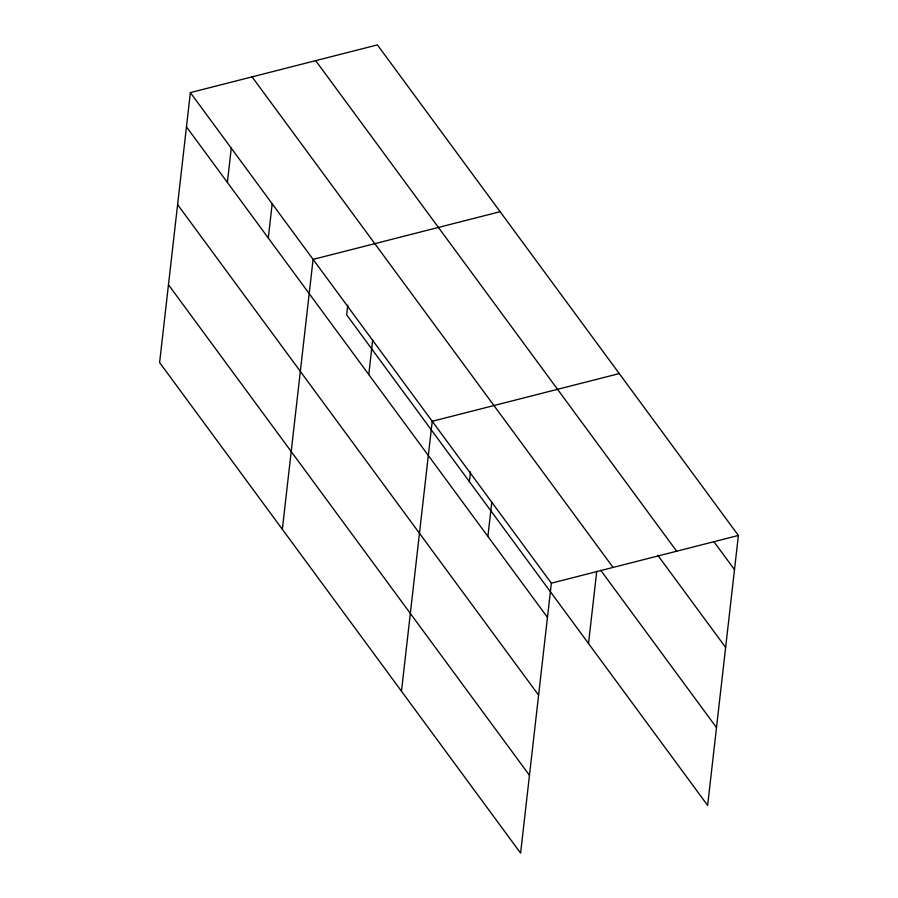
<?xml version="1.0" encoding="UTF-8"?>
<svg xmlns="http://www.w3.org/2000/svg" width="898" height="898" viewBox="0 0 898 898"><rect width="100%" height="100%" fill="white"/><g stroke="black" fill="none" stroke-linecap="round" stroke-linejoin="round"><path stroke-width="1.35" d="M190.365 92.606L159.608 362.534L520.604 853.1L551.361 583.172L190.365 92.606L377.396 44.9L738.392 535.466L707.635 805.394L346.639 314.828L347.751 305.107M227.374 182.417L231.269 148.204M268.289 238.015L272.184 203.801M282.342 529.326L313.099 259.399L500.141 211.692M368.764 374.556L372.659 340.342M401.473 691.213L432.23 421.285L619.261 373.579M469.385 481.62L470.485 471.899M487.895 536.432L491.79 502.229M588.516 643.507L596.743 571.274M551.361 583.172L738.392 535.466M713.809 541.561L734.497 569.669M315.681 60.649L676.665 551.204M657.796 555.267L725.629 647.458M252.08 76.869L613.076 567.424M600.683 570.208L716.503 727.605M186.458 126.82L547.454 617.375M177.602 204.609L538.598 695.164M168.465 284.745L529.461 775.311"/></g></svg>
